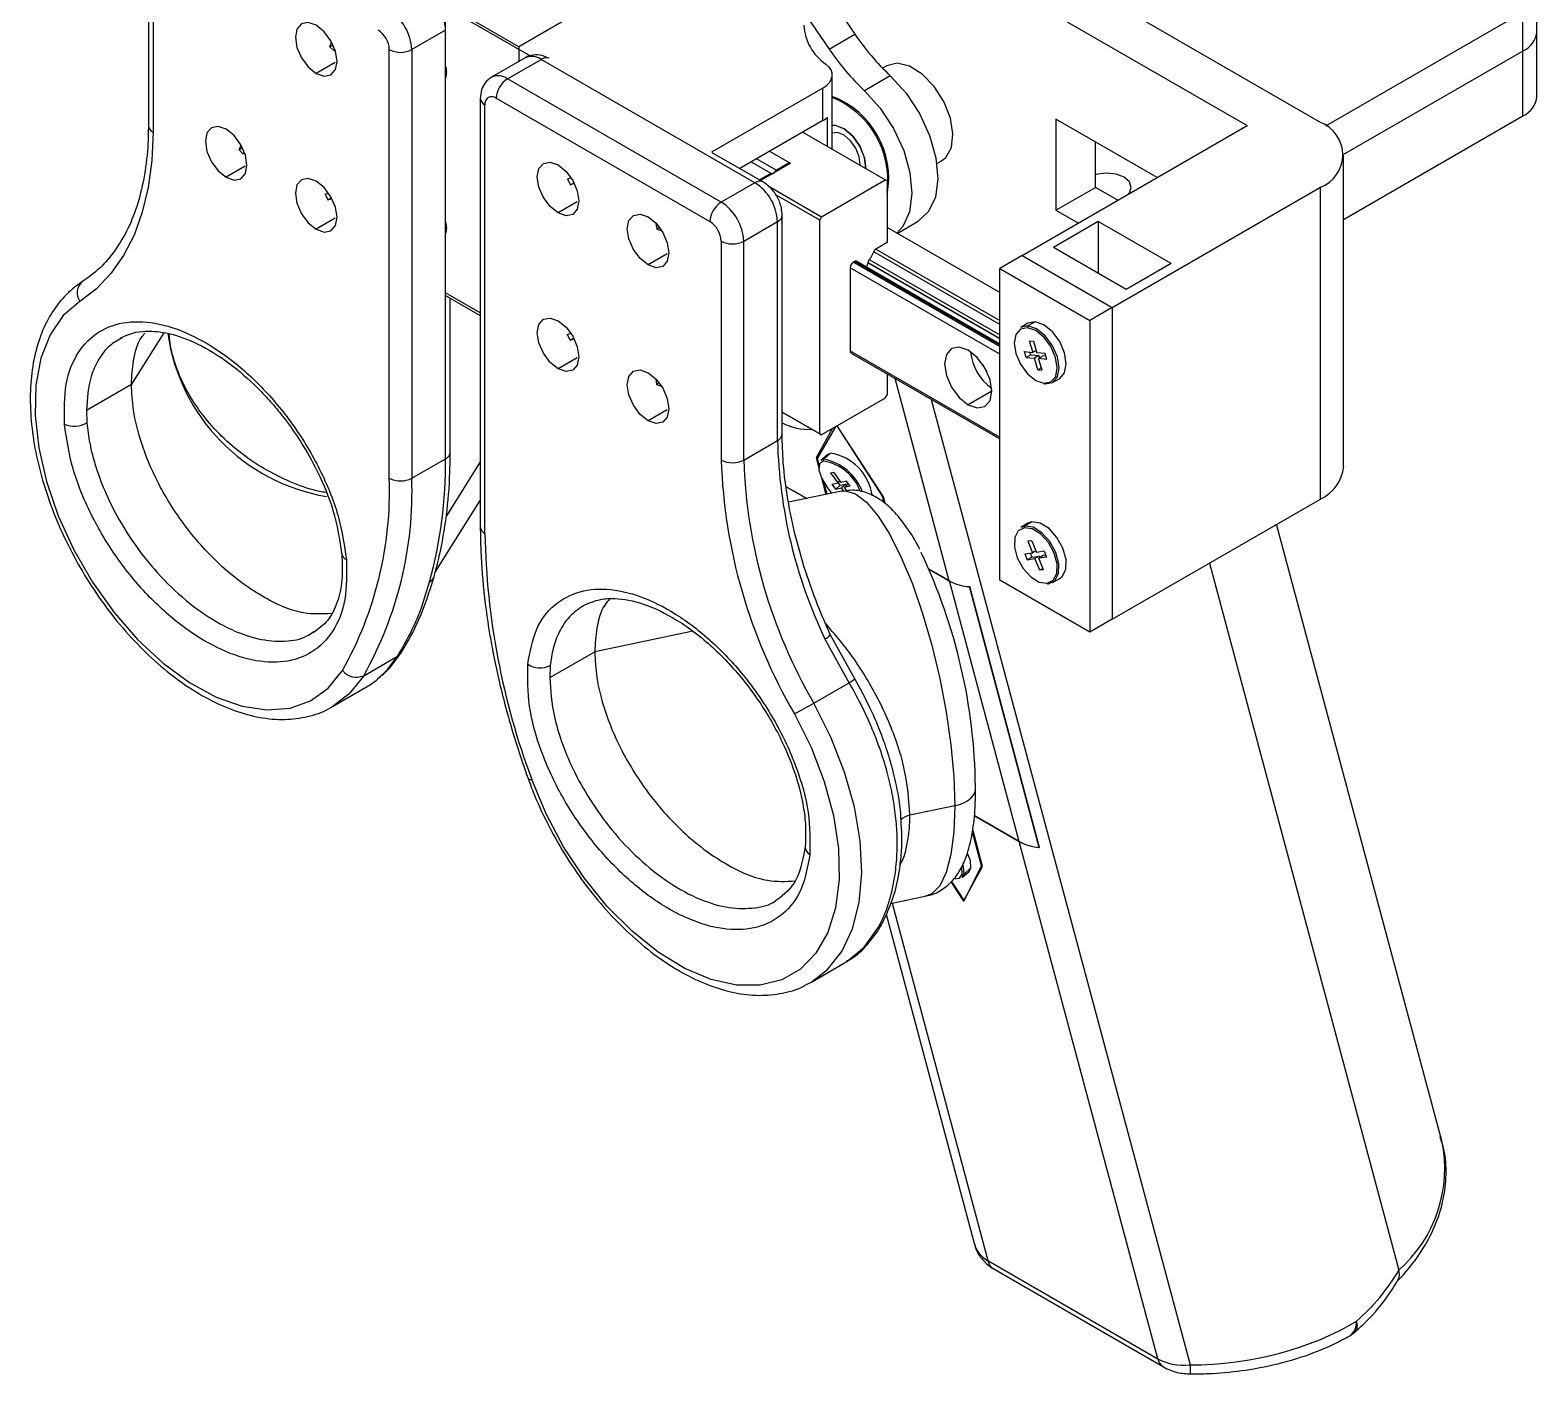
# Model space of a CAD drawing. Header units: millimetres. Extents: x 1167 to 2427, y 18 to 909.
# Drawn here: x 1948.9 to 2043.6, y 597.3 to 681.7 of the extents above; entities that cross this region are included whole.
import ezdxf

# ---------------------------------------------------------------- set-up
doc = ezdxf.new("R2010")
doc.units = ezdxf.units.MM

msp = doc.modelspace()

# ---------------------------------------------------------------- linework, layer by layer
at = {"color": 7, "linetype": 'Continuous', "lineweight": 25}
for p, q in [((1990.15, 696.972), (2000.72, 681.474)), ((1988.524, 696.033), (1999.094, 680.535)), ((1956.313, 689.488), (1956.313, 675.724)), ((1956.605, 689.08), (1956.605, 675.315)), ((1990.9, 687.219), (1979.586, 680.687)), ((2029.968, 675.932), (2012.644, 685.933)), ((1979.586, 680.687), (1973.82, 684.016)), ((2010.169, 684.504), (2025.372, 675.728)), ((2043.574, 681.644), (2043.574, 684.093)), ((1974.99, 683.177), (1980.342, 680.088)), ((1974.99, 665.05), (1974.99, 683.177)), ((2030.306, 675.716), (2042.696, 682.869)), ((2042.696, 680.419), (2042.696, 682.869)), ((1967.719, 680.681), (1967.818, 680.997)), ((1974.99, 681.732), (1972.869, 680.508)), ((1974.99, 654.786), (1974.99, 681.732)), ((1999.094, 680.535), (2000.72, 681.474)), ((2043.574, 677.561), (2043.574, 681.644)), ((1967.919, 680.796), (1967.719, 680.681)), ((1967.719, 680.681), (1967.99, 680.43)), ((1967.99, 680.43), (1968.023, 680.538)), ((1971.455, 653.562), (1971.455, 680.508)), ((1972.869, 680.508), (1972.869, 653.562)), ((1980.001, 679.994), (1977.879, 678.77)), ((1979.586, 680.687), (1979.586, 679.755)), ((2042.696, 680.419), (2031.432, 673.917)), ((2042.696, 676.336), (2042.696, 680.419)), ((1978.879, 678.671), (1981.001, 679.895)), ((1994.436, 672.14), (1981.001, 679.895)), ((2002.716, 679.49), (2002.456, 679.339)), ((1992.314, 670.915), (1978.879, 678.671)), ((1998.708, 678.092), (1991.705, 674.049)), ((1998.708, 676.051), (1998.708, 678.092)), ((1999.294, 674.233), (1999.294, 678.909)), ((2002.94, 678.864), (2001.313, 677.925)), ((1977.172, 677.446), (1977.172, 650.5)), ((1978.172, 677.446), (1991.607, 669.69)), ((1977.465, 650.092), (1977.465, 677.038)), ((1998.994, 674.406), (1998.994, 676.259)), ((2019.714, 672.462), (2013.351, 676.135)), ((2013.351, 676.135), (2013.351, 670.419)), ((2031.432, 669.834), (2042.696, 676.336)), ((1998.708, 676.051), (1993.477, 673.031)), ((2002.624, 672.311), (1997.427, 675.311)), ((2011.229, 667.564), (2025.372, 675.728)), ((1962.011, 674.213), (1962.137, 674.506)), ((1962.227, 674.337), (1962.011, 674.213)), ((2015.826, 671.848), (2015.826, 674.706)), ((1962.011, 674.213), (1962.274, 673.94)), ((1962.274, 673.94), (1962.337, 674.086)), ((1994.936, 672.189), (1991.754, 674.026)), ((1994.192, 673.443), (1995.429, 672.729)), ((1995.776, 672.929), (1994.538, 673.643)), ((1995.355, 674.115), (1996.592, 673.401)), ((1996.663, 673.36), (1995.602, 672.747)), ((1995.776, 672.929), (1996.592, 673.401)), ((1996.592, 673.401), (1996.663, 673.36)), ((2005.863, 673.339), (2006.166, 673.514)), ((2031.432, 654.294), (2031.432, 673.891)), ((1982.652, 672.352), (1982.872, 672.465)), ((1982.652, 672.352), (1982.846, 672.003)), ((1994.715, 672.317), (1995.429, 672.729)), ((1995.602, 672.747), (1994.785, 672.276)), ((1967.418, 671.412), (1967.64, 671.486)), ((1967.418, 671.412), (1967.594, 671.054)), ((1983.068, 672.131), (1982.846, 672.003)), ((1982.846, 672.003), (1983.074, 672.119)), ((1994.436, 672.14), (1992.314, 670.915)), ((1995.261, 671.94), (1998.622, 670)), ((1998.502, 669.792), (1995.71, 671.403)), ((1998.622, 670), (2002.624, 672.311)), ((2002.744, 672.241), (2002.624, 672.311)), ((2002.744, 672.241), (2002.744, 668.379)), ((2013.351, 670.419), (2015.826, 671.848)), ((2017.238, 671.032), (2015.826, 671.848)), ((2016.886, 664.298), (2029.968, 671.85)), ((2029.968, 652.253), (2029.968, 671.85)), ((1967.824, 671.187), (1967.594, 671.054)), ((1967.594, 671.054), (1967.849, 671.14)), ((2017.218, 671.044), (2017.306, 671.072)), ((1988.199, 669.569), (1988.251, 669.553)), ((1988.199, 669.569), (1988.262, 669.215)), ((1993.729, 668.465), (1995.85, 669.69)), ((1995.85, 655.926), (1995.85, 669.69)), ((1996.143, 656.334), (1996.143, 670.098)), ((1998.622, 670), (1998.502, 669.792)), ((1998.502, 656.352), (1998.502, 669.792)), ((2003.371, 668.956), (2004.683, 669.714)), ((2016.014, 669.7), (2013.186, 668.067)), ((2013.351, 670.419), (2014.763, 669.604)), ((2020.587, 667.06), (2016.014, 669.7)), ((2016.014, 669.7), (2016.014, 666.434)), ((1988.444, 669.319), (1988.262, 669.215)), ((1988.262, 669.215), (1988.584, 669.113)), ((2009.815, 665.236), (2002.744, 669.318)), ((1992.314, 668.465), (1992.314, 654.701)), ((1993.729, 654.701), (1993.729, 668.465)), ((2002.744, 668.379), (2002.03, 667.967)), ((2017.758, 665.428), (2013.186, 668.067)), ((2000.411, 666.787), (2000.411, 661.561)), ((2000.692, 667.194), (2000.623, 667.154)), ((2009.815, 661.995), (2000.792, 667.204)), ((2001.137, 667.005), (2001.143, 667.002)), ((2009.815, 661.995), (2001.143, 667.002)), ((2001.538, 667.114), (2001.538, 667.111)), ((2011.229, 667.564), (2009.815, 666.747)), ((2009.815, 647.15), (2009.815, 666.747)), ((2009.815, 666.747), (2015.472, 663.482)), ((2011.229, 667.564), (2016.886, 664.298)), ((2020.587, 667.06), (2017.758, 665.428)), ((1977.172, 663.954), (1974.99, 665.214)), ((1974.99, 665.05), (1977.172, 663.791)), ((1975.283, 655.194), (1975.283, 664.881)), ((2016.886, 664.298), (2015.472, 663.482)), ((2016.886, 664.298), (2016.886, 644.701)), ((2011.587, 663.303), (2011.135, 663.042)), ((2011.592, 663.131), (2011.135, 663.042)), ((2012.044, 663.392), (2011.587, 663.303)), ((2012.044, 663.392), (2011.592, 663.131)), ((2015.472, 663.482), (2015.472, 643.885)), ((1954.668, 662.393), (1954.563, 662.325)), ((1982.636, 662.593), (1982.858, 662.687)), ((1982.636, 662.593), (1982.821, 662.24)), ((1983.048, 662.371), (1982.821, 662.24)), ((1982.821, 662.24), (1983.063, 662.342)), ((2011.676, 662.2), (2011.937, 662.175)), ((2011.676, 662.2), (2011.893, 661.472)), ((2011.937, 662.175), (2012.154, 661.446)), ((2000.473, 661.424), (2009.815, 656.031)), ((2011.371, 661.523), (2011.893, 661.472)), ((2011.479, 661.158), (2011.371, 661.523)), ((2011.762, 661.322), (2011.479, 661.158)), ((2011.479, 661.158), (2012.002, 661.107)), ((2011.762, 661.322), (2011.712, 661.489)), ((2011.762, 661.322), (2012.284, 661.271)), ((2012.11, 661.597), (2011.893, 661.472)), ((2012.284, 661.271), (2012.002, 661.107)), ((2012.219, 660.379), (2012.002, 661.107)), ((2012.677, 661.395), (2012.154, 661.446)), ((2012.546, 661.245), (2012.263, 661.082)), ((2012.48, 660.353), (2012.263, 661.082)), ((2012.785, 661.031), (2012.263, 661.082)), ((2012.329, 661.12), (2012.284, 661.271)), ((2012.727, 661.228), (2012.546, 661.245)), ((2012.785, 661.031), (2012.677, 661.395)), ((2002.744, 660.113), (2002.744, 658.801)), ((2012.435, 660.504), (2012.219, 660.379)), ((2012.219, 660.379), (2012.48, 660.353)), ((1952.414, 657.833), (1955.243, 659.466)), ((1988.199, 659.808), (1988.202, 659.807)), ((1988.199, 659.808), (1988.25, 659.457)), ((1988.418, 659.555), (1988.25, 659.457)), ((1988.25, 659.457), (1988.568, 659.34)), ((2013.134, 659.577), (2013.587, 659.839)), ((1988.907, 658.552), (1988.889, 658.682)), ((1988.927, 658.563), (1988.907, 658.552)), ((1988.933, 658.542), (1988.907, 658.552)), ((2002.624, 658.593), (1998.622, 656.282)), ((2002.624, 658.593), (2002.744, 658.801)), ((1952.414, 657.833), (1952.448, 657.039)), ((1996.143, 657.713), (1998.502, 656.352)), ((1998.622, 656.282), (1996.143, 657.713)), ((1999.281, 656.663), (1998.274, 654.833)), ((1999.495, 656.786), (1998.344, 654.792)), ((1998.502, 656.352), (1998.622, 656.282)), ((2002.516, 652.384), (1999.597, 656.845)), ((2002.446, 652.425), (1999.609, 656.852)), ((1993.729, 654.701), (1995.85, 655.926)), ((1972.869, 653.562), (1974.99, 654.786)), ((1998.467, 655.005), (1998.274, 654.833)), ((1998.274, 654.833), (1998.446, 654.188)), ((1998.344, 654.792), (1998.449, 654.403)), ((1999.013, 655.057), (1998.576, 654.669)), ((1998.753, 654.754), (1998.576, 654.669)), ((1999.19, 655.141), (1998.753, 654.754)), ((1999.19, 655.141), (1999.013, 655.057)), ((1998.608, 653.586), (1998.888, 652.54)), ((1999.183, 653.896), (1999.364, 653.933)), ((1999.183, 653.896), (1999.643, 653.264)), ((1999.364, 653.933), (1999.824, 653.3)), ((1997.684, 652.287), (1996.403, 653.026)), ((1996.403, 653.026), (1997.684, 652.287)), ((1999.867, 652.745), (1996.541, 652.047)), ((1998.735, 653.336), (1998.945, 652.552)), ((1999.283, 653.191), (1999.643, 653.264)), ((1999.513, 652.875), (1999.283, 653.191)), ((1999.786, 653.117), (1999.513, 652.875)), ((1999.513, 652.875), (1999.873, 652.948)), ((1999.769, 653.375), (1999.643, 653.264)), ((1999.786, 653.117), (1999.665, 653.284)), ((1999.786, 653.117), (2000.147, 653.19)), ((2000.184, 653.373), (1999.824, 653.3)), ((2000.147, 653.19), (1999.873, 652.948)), ((2000.025, 652.74), (1999.873, 652.948)), ((2000.305, 653.207), (2000.054, 652.984)), ((2000.414, 653.057), (2000.054, 652.984)), ((2000.215, 652.762), (2000.054, 652.984)), ((2000.201, 653.115), (2000.147, 653.19)), ((2000.414, 653.057), (2000.184, 653.373)), ((2002.473, 652.45), (2002.446, 652.425)), ((1974.336, 647.652), (1977.172, 652.15)), ((2002.563, 651.987), (2002.446, 652.425)), ((2002.64, 651.923), (2002.516, 652.384)), ((2016.886, 644.701), (2029.968, 652.253)), ((2011.587, 650.728), (2011.135, 650.467)), ((2011.393, 650.553), (2011.135, 650.467)), ((2011.845, 650.815), (2011.393, 650.553)), ((2011.845, 650.815), (2011.587, 650.728)), ((2037.604, 611.911), (2027.221, 650.667)), ((2011.827, 649.628), (2011.587, 649.595)), ((2011.827, 649.628), (2012.124, 648.9)), ((2011.402, 648.803), (2011.883, 648.868)), ((2011.402, 648.803), (2011.55, 648.439)), ((2011.587, 649.595), (2011.883, 648.868)), ((2011.733, 648.848), (2011.833, 648.603)), ((2011.833, 648.603), (2012.315, 648.667)), ((2012.089, 648.986), (2011.883, 648.868)), ((2012.315, 648.667), (2012.032, 648.504)), ((2012.606, 648.965), (2012.124, 648.9)), ((2012.555, 648.7), (2012.273, 648.536)), ((2012.35, 648.581), (2012.315, 648.667)), ((2012.706, 648.72), (2012.555, 648.7)), ((2012.606, 648.965), (2012.754, 648.601)), ((2006.657, 647.106), (2005.387, 647.84)), ((2005.387, 647.84), (2006.648, 647.112)), ((2011.833, 648.603), (2011.55, 648.439)), ((2011.55, 648.439), (2012.032, 648.504)), ((2012.329, 647.777), (2012.032, 648.504)), ((2012.754, 648.601), (2012.273, 648.536)), ((2012.569, 647.809), (2012.273, 648.536)), ((2012.534, 647.895), (2012.329, 647.777)), ((2012.569, 647.809), (2012.329, 647.777)), ((2022.991, 648.225), (2034.901, 603.772)), ((2011.049, 630.713), (2006.657, 647.106)), ((2015.472, 643.885), (2009.815, 647.15)), ((2013.134, 647.003), (2013.587, 647.264)), ((2007.914, 646.747), (2007.909, 646.743)), ((2012.302, 630.35), (2007.909, 646.743)), ((2012.321, 630.352), (2007.929, 646.746)), ((1966.65, 643.883), (1966.756, 643.952)), ((2016.886, 644.701), (2015.472, 643.885)), ((2000.358, 640.707), (1998.835, 643.456)), ((2000.712, 640.94), (1999.169, 643.728)), ((1969.844, 641.147), (1971.975, 642.377)), ((1971.365, 641.555), (1971.975, 642.377)), ((1971.552, 641.716), (1972.19, 642.577)), ((1981.535, 641.022), (1984.364, 642.655)), ((1971.531, 641.691), (1971.552, 641.717)), ((1981.57, 641.786), (1981.535, 641.022)), ((1967.89, 639.211), (1970.012, 640.435)), ((1998.135, 639.423), (2000.358, 640.707)), ((2006.986, 632.971), (2004.174, 632.38)), ((2008.213, 632.351), (2011.049, 630.713)), ((2011.041, 630.718), (2008.213, 632.351)), ((2008.668, 629.201), (2008.102, 631.314)), ((2008.739, 629.16), (2008.119, 631.474)), ((2019.752, 598.205), (2011.041, 630.718)), ((2012.302, 630.35), (2012.318, 630.364)), ((2007.452, 628.452), (2007.89, 628.84)), ((2007.532, 626.969), (2008.739, 629.16)), ((2008.01, 629.061), (2007.572, 628.673)), ((2007.585, 626.997), (2008.668, 629.201)), ((2007.89, 628.84), (2008.01, 629.061)), ((2008.716, 629.244), (2008.668, 629.201)), ((2006.739, 628.181), (2007.532, 626.969)), ((2006.779, 628.217), (2007.585, 626.997)), ((2007.452, 628.452), (2007.572, 628.673)), ((2002.946, 626.825), (2005.213, 627.301)), ((2002.67, 626.148), (2008.235, 605.375)), ((1997.942, 621.862), (2000.064, 623.087)), ((2009.075, 604.369), (2019.752, 598.205)), ((2009.441, 603.848), (2020.118, 597.684))]:
    msp.add_line(p, q, dxfattribs=at)
at = {"color": 8, "linetype": 'Continuous', "lineweight": 25}
for p, q in [((1968.061, 679.707), (1966.858, 679.013)), ((1962.404, 673.174), (1961.202, 672.48)), ((1983.263, 670.93), (1982.061, 670.236)), ((1968.061, 669.908), (1966.858, 669.214)), ((1988.92, 667.665), (1987.718, 666.971)), ((2009.815, 663.232), (2001.903, 667.8)), ((2002.03, 667.967), (2009.815, 663.473)), ((2009.815, 661.358), (2000.411, 666.787)), ((2000.623, 667.154), (2009.815, 661.848)), ((2009.815, 661.927), (2000.692, 667.194)), ((2009.815, 662.336), (2001.538, 667.114)), ((2009.815, 662.333), (2001.538, 667.111)), ((2001.619, 667.308), (2009.815, 662.576)), ((1957.287, 662.709), (1955.243, 659.466)), ((1983.263, 661.132), (1982.061, 660.438)), ((2000.411, 661.561), (2009.815, 656.132)), ((2006.648, 647.112), (2003.242, 659.825)), ((2005.516, 658.512), (2021.78, 597.81)), ((2009.32, 659.03), (2007.835, 658.173)), ((1988.92, 657.866), (1987.718, 657.172)), ((1977.172, 654.583), (1975.039, 651.199)), ((1990.453, 643.934), (1984.364, 642.655)), ((1970.654, 640.873), (1971.365, 641.555)), ((2003.052, 626.847), (2009.075, 604.369))]:
    msp.add_line(p, q, dxfattribs=at)
at = {"color": 7, "linetype": 'Continuous', "lineweight": 25, "flags": 128}
for points in [[(1966.858, 682.034), (1966.358, 682.208), (1965.933, 682.126), (1965.65, 681.799), (1965.55, 681.279), (1965.65, 680.643), (1965.933, 679.989), (1966.358, 679.417), (1966.858, 679.013)], [(1966.858, 679.013), (1967.359, 678.839), (1967.783, 678.921), (1968.067, 679.248), (1968.167, 679.768), (1968.067, 680.404), (1967.783, 681.058), (1967.359, 681.63), (1966.858, 682.034)], [(1998.708, 678.092), (1998.937, 678.25), (1999.113, 678.429), (1999.232, 678.623), (1999.289, 678.826), (1999.283, 679.031), (1999.214, 679.233), (1999.083, 679.424), (1998.897, 679.599)], [(2006.166, 673.514), (2006.423, 673.715), (2006.778, 674.343), (2006.879, 675.204), (2006.716, 676.206), (2006.307, 677.24), (2005.695, 678.194), (2004.948, 678.965), (2004.145, 679.469), (2003.375, 679.651), (2002.72, 679.492), (2002.716, 679.49)], [(2002.94, 678.864), (2003.928, 677.772), (2004.769, 676.492), (2005.407, 675.108), (2005.802, 673.711), (2005.926, 672.392), (2005.772, 671.239), (2005.349, 670.327), (2004.686, 669.715), (2004.683, 669.714)], [(2001.313, 677.925), (2002.302, 676.833), (2003.143, 675.553), (2003.781, 674.169), (2004.175, 672.772), (2004.299, 671.454), (2004.145, 670.3), (2003.723, 669.388), (2003.341, 668.973)], [(1956.605, 675.315), (1956.53, 673.528), (1956.305, 671.844), (1955.931, 670.278), (1955.413, 668.845), (1954.754, 667.557), (1953.962, 666.426), (1953.042, 665.462), (1952.004, 664.675)], [(1961.202, 675.501), (1960.701, 675.675), (1960.277, 675.593), (1959.993, 675.266), (1959.893, 674.746), (1959.993, 674.11), (1960.277, 673.456), (1960.701, 672.884), (1961.202, 672.48)], [(1961.202, 672.48), (1961.702, 672.306), (1962.127, 672.388), (1962.41, 672.715), (1962.51, 673.235), (1962.41, 673.871), (1962.127, 674.525), (1961.702, 675.097), (1961.202, 675.501)], [(2001.398, 673.018), (2001.399, 673.043), (2001.315, 673.721), (2001.029, 674.431), (2000.584, 675.065), (2000.048, 675.526), (1999.503, 675.744), (1999.294, 675.754)], [(1999.294, 675.754), (1999.528, 675.74), (2000.075, 675.509), (2000.608, 675.038), (2001.047, 674.398), (2001.324, 673.687), (2001.398, 673.018)], [(2001.044, 673.223), (2001.046, 673.265), (2000.983, 673.773), (2000.769, 674.306), (2000.435, 674.781), (2000.033, 675.127), (1999.624, 675.29), (1999.294, 675.258)], [(1982.061, 670.236), (1981.561, 670.64), (1981.136, 671.213), (1980.853, 671.867), (1980.753, 672.502), (1980.853, 673.023), (1981.136, 673.349), (1981.561, 673.432), (1982.061, 673.258)], [(1966.858, 672.236), (1966.358, 672.41), (1965.933, 672.327), (1965.65, 672.001), (1965.55, 671.48), (1965.65, 670.845), (1965.933, 670.191), (1966.358, 669.618), (1966.858, 669.214)], [(1982.061, 673.258), (1982.562, 672.854), (1982.986, 672.281), (1983.27, 671.627), (1983.369, 670.992), (1983.27, 670.471), (1982.986, 670.145), (1982.562, 670.062), (1982.061, 670.236)], [(2017.876, 671.401), (2017.965, 671.505), (2018.083, 671.847), (2017.965, 672.19), (2017.629, 672.48), (2017.126, 672.674), (2016.533, 672.742), (2015.94, 672.674), (2015.826, 672.643)], [(1966.858, 669.214), (1967.359, 669.04), (1967.783, 669.123), (1968.067, 669.449), (1968.167, 669.97), (1968.067, 670.605), (1967.783, 671.259), (1967.359, 671.832), (1966.858, 672.236)], [(1987.718, 666.971), (1987.218, 667.375), (1986.793, 667.947), (1986.51, 668.601), (1986.41, 669.237), (1986.51, 669.757), (1986.793, 670.084), (1987.218, 670.166), (1987.718, 669.992)], [(1987.718, 669.992), (1988.219, 669.588), (1988.643, 669.016), (1988.927, 668.362), (1989.026, 667.726), (1988.927, 667.206), (1988.643, 666.879), (1988.219, 666.797), (1987.718, 666.971)], [(1952.004, 664.675), (1950.957, 663.781), (1950.135, 662.582), (1949.558, 661.109), (1949.242, 659.401), (1949.196, 657.503), (1949.42, 655.466), (1949.909, 653.344), (1950.65, 651.191), (1951.623, 649.067), (1952.802, 647.025), (1954.157, 645.122), (1955.651, 643.406), (1957.245, 641.923), (1958.898, 640.712), (1960.564, 639.806), (1962.2, 639.229), (1963.764, 638.995), (1965.213, 639.11), (1966.509, 639.573), (1967.618, 640.37), (1968.511, 641.48)], [(1982.061, 660.438), (1981.561, 660.842), (1981.136, 661.414), (1980.853, 662.068), (1980.753, 662.704), (1980.853, 663.224), (1981.136, 663.551), (1981.561, 663.633), (1982.061, 663.459)], [(1982.061, 663.459), (1982.562, 663.055), (1982.986, 662.483), (1983.27, 661.829), (1983.369, 661.193), (1983.27, 660.673), (1982.986, 660.346), (1982.562, 660.264), (1982.061, 660.438)], [(2011.557, 663.025), (2011.117, 662.939), (2010.823, 662.6), (2010.72, 662.059), (2010.824, 661.399), (2011.119, 660.721), (2011.56, 660.127), (2012.079, 659.708), (2012.599, 659.528)], [(2012.599, 659.528), (2013.039, 659.615), (2013.333, 659.954), (2013.436, 660.495), (2013.332, 661.155), (2013.037, 661.833), (2012.596, 662.427), (2012.077, 662.845), (2011.557, 663.025)], [(2012.677, 659.488), (2013.136, 659.578), (2013.442, 659.932), (2013.549, 660.495), (2013.441, 661.182), (2013.133, 661.889), (2012.674, 662.507), (2012.133, 662.943), (2011.592, 663.131)], [(2013.587, 659.839), (2013.588, 659.839), (2013.894, 660.193), (2014.001, 660.756), (2013.893, 661.443), (2013.586, 662.15), (2013.127, 662.769), (2012.586, 663.205), (2012.044, 663.392)], [(2007.835, 661.603), (2007.267, 661.8), (2006.785, 661.707), (2006.463, 661.336), (2006.35, 660.745), (2006.463, 660.024), (2006.785, 659.282), (2007.267, 658.632), (2007.835, 658.173)], [(2007.835, 658.173), (2008.404, 657.976), (2008.885, 658.069), (2009.207, 658.44), (2009.32, 659.031), (2009.207, 659.752), (2008.885, 660.494), (2008.404, 661.144), (2007.835, 661.603)], [(1987.718, 657.172), (1987.218, 657.576), (1986.793, 658.149), (1986.51, 658.803), (1986.41, 659.438), (1986.51, 659.959), (1986.793, 660.285), (1987.218, 660.368), (1987.718, 660.194)], [(1987.718, 660.194), (1988.219, 659.79), (1988.643, 659.217), (1988.927, 658.563), (1989.026, 657.928), (1988.927, 657.407), (1988.643, 657.081), (1988.219, 656.998), (1987.718, 657.172)], [(2008.743, 660.721), (2008.862, 660.48), (2009.011, 660.257)], [(1998.744, 654.642), (1998.498, 654.46), (1998.456, 654.074), (1998.627, 653.544), (1998.984, 652.95), (1999.251, 652.616)], [(2012.876, 646.916), (2013.281, 647.116), (2013.511, 647.563), (2013.531, 648.188), (2013.339, 648.896), (2012.963, 649.58), (2012.461, 650.135), (2011.91, 650.477), (2011.393, 650.553)], [(2013.587, 647.264), (2013.733, 647.378), (2013.963, 647.824), (2013.983, 648.449), (2013.791, 649.158), (2013.415, 649.841), (2012.914, 650.396), (2012.362, 650.738), (2011.845, 650.815)], [(2011.366, 650.448), (2010.978, 650.256), (2010.757, 649.827), (2010.738, 649.227), (2010.922, 648.547), (2011.283, 647.891), (2011.764, 647.358), (2012.294, 647.03), (2012.79, 646.956)], [(2012.79, 646.956), (2013.178, 647.149), (2013.399, 647.577), (2013.418, 648.177), (2013.234, 648.857), (2012.873, 649.514), (2012.392, 650.046), (2011.862, 650.374), (2011.366, 650.448)], [(1970.012, 640.435), (1970.262, 640.59), (1970.654, 640.873)], [(1996.916, 638.748), (1997.962, 636.646), (1998.785, 634.496), (1999.362, 632.357), (1999.678, 630.285), (1999.724, 628.334), (1999.5, 626.556), (1999.011, 624.997), (1998.27, 623.701), (1997.297, 622.699), (1996.118, 622.02), (1994.763, 621.68), (1993.269, 621.689), (1991.674, 622.047), (1990.022, 622.745), (1988.356, 623.762), (1986.719, 625.074), (1985.156, 626.645), (1983.707, 628.434), (1982.411, 630.392), (1981.302, 632.47), (1980.409, 634.611)], [(2006.986, 632.971), (2007.285, 633.051), (2007.557, 633.157), (2007.796, 633.288), (2007.994, 633.44), (2008.146, 633.609), (2008.248, 633.789), (2008.297, 633.977), (2008.293, 634.167)], [(2008.01, 629.061), (2007.976, 629.522), (2007.801, 629.969)], [(2007.46, 628.676), (2007.428, 629.118), (2007.424, 629.131)], [(2007.572, 628.673), (2007.539, 629.134), (2007.5, 629.262)], [(2006.943, 628.383), (2007.28, 628.419), (2007.46, 628.676)], [(2000.064, 623.087), (2000.18, 623.156), (2000.18, 623.156)], [(1997.721, 621.742), (1997.881, 621.827), (1997.942, 621.862)]]:
    msp.add_lwpolyline(points, dxfattribs=at)
at = {"color": 8, "linetype": 'Continuous', "lineweight": 25, "flags": 128}
for points in [[(1999.867, 652.745), (2000.108, 652.767), (2000.754, 652.577), (2001.448, 652.045), (2002.173, 651.184), (2002.907, 650.02), (2003.631, 648.582), (2004.326, 646.911), (2004.972, 645.053), (2005.551, 643.057), (2006.048, 640.978), (2006.45, 638.873), (2006.745, 636.8), (2006.925, 634.814), (2006.986, 632.971)], [(1969.844, 641.147), (1968.938, 640.007), (1967.934, 639.236)], [(1971.365, 641.555), (1971.491, 641.65), (1971.531, 641.691)], [(1997.942, 621.862), (1998.997, 622.665), (1999.901, 623.807), (2000.571, 625.226), (2000.992, 626.887), (2001.152, 628.75), (2001.048, 630.771), (2000.682, 632.901), (2000.064, 635.088), (1999.208, 637.279), (1998.135, 639.423)], [(1980.176, 634.68), (1980.181, 634.67), (1980.224, 634.635), (1980.301, 634.615), (1980.409, 634.611)], [(2006.986, 632.971), (2006.925, 631.32), (2006.745, 629.906), (2006.45, 628.769), (2006.048, 627.938), (2005.551, 627.437), (2005.213, 627.301)], [(2000.18, 623.156), (2001.307, 624.084), (2002.199, 625.337)]]:
    msp.add_lwpolyline(points, dxfattribs=at)
at = {"color": 7, "linetype": 'Continuous', "lineweight": 25}
for centre, radius, start, end in [((1971.92, 681.592), 3.074, 2.60548, 57.39452), ((1969.798, 680.368), 3.074, 2.60548, 57.39452), ((2000.638, 682.209), 3.137, 183.19329, 236.28802), ((1969.919, 680.438), 1.537, 2.60548, 57.39452), ((2013.693, 690.257), 15.666, 214.09792, 226.65309), ((2042.073, 681.793), 1.509, 294.37466, 354.3052), ((1972.162, 681.872), 1.537, 242.60967, 297.39033), ((2012.067, 689.318), 15.666, 214.09792, 226.65309), ((1974.047, 679.095), 1.014, 338.35485, 21.64515), ((1979.707, 677.376), 1.537, 122.60548, 177.39452), ((1977.896, 677.108), 0.437, 50.79671, 189.21404), ((1997.344, 672.419), 5.496, 349.31671, 69.21459), ((1997.181, 672.304), 5.606, 352.9141, 67.85414), ((2042.073, 677.711), 1.509, 294.37466, 354.3052), ((1997.933, 677.416), 1.57, 299.60822, 312.55247), ((2029.193, 673.891), 2.183, 290.78342, 69.21658), ((1995.5, 672.892), 0.177, 246.61329, 305.47209), ((1995.336, 673.175), 0.503, 301.92321, 330.80122), ((1992.779, 669.55), 3.074, 2.60548, 57.39452), ((1993.142, 669.62), 1.537, 122.60548, 177.39452), ((1990.658, 668.326), 3.074, 2.60548, 57.39452), ((1974.047, 669.296), 1.014, 338.35485, 21.64515), ((1990.779, 668.396), 1.537, 2.60548, 57.39452), ((1993.021, 669.83), 1.537, 242.60967, 297.39033), ((2000.541, 668.259), 1.437, 318.57976, 341.38652), ((2002.198, 667.706), 0.31, 122.77831, 162.35198), ((2000.871, 666.766), 0.461, 122.60548, 177.39452), ((2000.75, 667.113), 0.0999, 65.46282, 125.84763), ((2001.145, 667.132), 0.394, 313.19942, 356.95318), ((2001.848, 667.099), 0.31, 137.61551, 177.21899), ((1952.736, 665.211), 0.907, 126.29452, 216.22729), ((2011.646, 663.054), 0.0938, 125.38516, 198.04352), ((2000.558, 661.545), 0.148, 173.70115, 234.98667), ((2011.271, 661.871), 3.307, 186.31001, 233.68461), ((2012.652, 659.536), 0.0542, 188.56566, 297.06852), ((1951.652, 658.53), 1.691, 248.67641, 298.08907), ((1997.765, 659.93), 3.303, 240.58638, 274.23544), ((2026.592, 656.692), 30.752, 181.42732, 205.49377), ((1946.813, 654.504), 28.179, 344.66453, 0.57497), ((2026.115, 655.81), 33.819, 181.87875, 210.29853), ((1993.021, 656.066), 1.537, 242.60967, 297.39033), ((2026.099, 655.763), 32.388, 181.87875, 210.29853), ((1998.812, 654.693), 0.0848, 134.24698, 216.90962), ((1998.24, 651.673), 3.011, 20.12726, 80.36022), ((1998.137, 651.545), 3.268, 20.36577, 79.12476), ((1998.678, 652.031), 3.152, 7.75889, 80.64234), ((1948.445, 652.769), 23.023, 330.63695, 1.97225), ((1949.225, 652.747), 23.658, 330.63695, 1.97225), ((1972.162, 654.926), 1.537, 242.60967, 297.39033), ((2028.93, 654.543), 2.515, 294.37466, 354.3052), ((2011.443, 650.484), 0.0854, 126.12885, 205.24633), ((2023.804, 650.884), 46.345, 180.9795, 200.55636), ((1972.99, 633.739), 35.305, 0.69522, 25.4081), ((2008.083, 649.712), 2.97, 241.11106, 267.02551), ((2008.087, 649.694), 2.957, 241.07353, 266.55193), ((2012.85, 646.973), 0.0622, 195.18966, 294.9519), ((1969.389, 642.162), 1.112, 217.81337, 294.14179), ((1980.934, 643.053), 1.417, 236.85176, 296.64137), ((1978.798, 672.914), 38.673, 297.93663, 300.00188), ((2012.476, 633.318), 2.97, 241.11106, 267.02551), ((2012.48, 633.301), 2.957, 241.07353, 266.55193), ((2007.518, 628.74), 0.0868, 228.28808, 309.09371), ((2023.826, 610.273), 12.843, 310.90125, 329.58693), ((2030.825, 601.387), 2, 299.84264, 311.40658)]:
    msp.add_arc(centre, radius, start, end, dxfattribs=at)
at = {"color": 8, "linetype": 'Continuous', "lineweight": 25}
for centre, radius, start, end in [((1980.415, 679.078), 1.006, 54.38242, 114.30712), ((1981.301, 679.465), 0.526, 73.37838, 124.9164), ((1978.299, 677.908), 0.958, 52.73624, 116.05981), ((1977.673, 677.496), 0.503, 185.70351, 245.62458), ((1956.813, 675.774), 0.503, 185.6948, 245.62534), ((1994.726, 671.758), 0.479, 64.02706, 127.25505), ((1995.665, 670.132), 0.479, 292.73637, 355.97015), ((1969.517, 664.343), 12.1, 188.005, 260.47564), ((1995.642, 656.384), 0.503, 294.37466, 354.3052), ((1974.783, 655.244), 0.503, 294.37466, 354.3052), ((1977.673, 650.55), 0.503, 185.6948, 245.62534), ((1968.891, 648.852), 0.427, 190.22748, 252.23979), ((1973.72, 647.559), 0.574, 297.82929, 343.05389), ((1998.652, 644.023), 0.596, 287.86482, 330.26954), ((1971.676, 642.914), 0.614, 299.10062, 326.7853), ((1999.489, 642.408), 1.91, 297.07251, 309.79583), ((2004.326, 631.408), 0.984, 98.9166, 136.55488), ((1998.147, 630.398), 0.553, 178.54338, 241.43408), ((2001.894, 625.879), 0.622, 299.31625, 329.9968), ((2029.246, 610.169), 8.538, 311.48048, 11.77337), ((2009.864, 604.534), 0.806, 191.84357, 238.36488), ((2031.257, 600.458), 0.984, 304.94149, 6.30213), ((2031.651, 600.296), 0.643, 320.4745, 24.89403), ((2020.541, 598.37), 0.806, 191.84387, 238.35895), ((2028.585, 597.645), 6.807, 178.61314, 183.3181)]:
    msp.add_arc(centre, radius, start, end, dxfattribs=at)
msp.add_ellipse((2011.173, 606.002), major_axis=(2.965, 0.505), ratio=0.667374, start_param=3.203808, end_param=3.819316, dxfattribs=at)
at = {"color": 7, "linetype": 'Continuous', "lineweight": 25}
for centre, major_axis, ratio, start_param, end_param in [((2022.368, 606.301), (14.171, 0.789), 0.596731, 4.63772, 5.448828), ((2021.85, 599.839), (2.965, 0.505), 0.667374, 3.819316, 4.575772)]:
    msp.add_ellipse(centre, major_axis=major_axis, ratio=ratio, start_param=start_param, end_param=end_param, dxfattribs=at)
for points, knots in [([(1981.501, 679.945), (1981.349, 680.019), (1981.032, 680.172), (1980.513, 680.184), (1980.134, 680.11), (1980.002, 679.994), (1979.999, 679.991)], [0, 0, 0, 0, 0.317745, 0.664451, 0.991908, 1, 1, 1, 1]), ([(1977.878, 678.766), (1977.735, 678.66), (1977.46, 678.455), (1977.217, 677.975), (1977.188, 677.629), (1977.172, 677.446)], [0, 0, 0, 0, 0.336277, 0.649458, 1, 1, 1, 1]), ([(1956.313, 675.724), (1956.307, 675.355), (1956.289, 674.282), (1956.099, 672.619), (1955.677, 670.82), (1955.058, 669.228), (1954.252, 667.863), (1953.299, 666.737), (1952.544, 666.193), (1952.174, 665.926)], [0, 0, 0, 0, 0.080382, 0.233662, 0.386911, 0.540373, 0.694621, 0.850521, 1, 1, 1, 1]), ([(1996.143, 670.098), (1996.132, 670.251), (1996.106, 670.641), (1995.853, 671.269), (1995.436, 671.845), (1995.083, 672.087), (1994.936, 672.189)], [0, 0, 0, 0, 0.1878, 0.477862, 0.780733, 1, 1, 1, 1]), ([(1952.174, 665.926), (1951.96, 665.777), (1951.373, 665.37), (1950.56, 664.494), (1949.805, 663.26), (1949.264, 661.812), (1948.942, 660.174), (1948.85, 658.375), (1948.992, 656.455), (1949.362, 654.457), (1949.951, 652.424), (1950.744, 650.397), (1951.725, 648.416), (1952.875, 646.519), (1954.169, 644.745), (1955.585, 643.127), (1957.094, 641.7), (1958.671, 640.493), (1960.287, 639.532), (1961.914, 638.841), (1963.517, 638.444), (1965.065, 638.348), (1966.494, 638.592), (1967.459, 638.911), (1967.881, 639.219), (1967.929, 639.254)], [0, 0, 0, 0, 0.0253017, 0.0691727, 0.1133553, 0.1583612, 0.2042196, 0.2506368, 0.2972822, 0.3439195, 0.3904842, 0.436977, 0.4834228, 0.5298551, 0.576308, 0.6228106, 0.6694022, 0.7161189, 0.7629843, 0.8099835, 0.8569631, 0.9035868, 0.949416, 0.9942076, 1, 1, 1, 1]), ([(1951.037, 656.956), (1951.028, 657.828), (1951.01, 659.568), (1951.824, 661.554), (1953.15, 662.882), (1954.916, 663.479), (1956.963, 663.362), (1959.165, 662.576), (1961.404, 661.182), (1963.564, 659.248), (1965.526, 656.86), (1967.144, 654.143), (1968.342, 651.23), (1968.621, 649.374), (1968.761, 648.446)], [0, 0, 0, 0, 0.083806, 0.167121, 0.250522, 0.33397, 0.417407, 0.500615, 0.583832, 0.667215, 0.75031, 0.833305, 0.916601, 1, 1, 1, 1]), ([(1954.537, 662.366), (1954.855, 662.51), (1955.411, 662.762), (1956.272, 662.827), (1957.042, 662.774), (1958.115, 662.56), (1959.651, 661.959), (1961.581, 660.717), (1963.106, 659.35), (1964.196, 658.154), (1965.034, 657.115), (1965.995, 655.734), (1967.055, 653.838), (1968.067, 651.391), (1968.329, 649.691), (1968.471, 648.771)], [0, 0, 0, 0, 0.081546, 0.142238, 0.185509, 0.231039, 0.337073, 0.444562, 0.545256, 0.590605, 0.636614, 0.699956, 0.781323, 0.881646, 1, 1, 1, 1]), ([(1955.243, 659.466), (1955.273, 659.964), (1955.34, 661.053), (1955.646, 662.153), (1956.015, 662.585), (1956.09, 662.673)], [0, 0, 0, 0, 0.401778, 0.878255, 1, 1, 1, 1]), ([(1967.465, 652.656), (1967.206, 652.706), (1966.382, 652.867), (1965.001, 653.404), (1963.388, 654.235), (1961.897, 655.283), (1960.571, 656.499), (1959.453, 657.848), (1958.568, 659.287), (1957.96, 660.768), (1957.668, 661.9), (1957.634, 662.509), (1957.627, 662.642)], [0, 0, 0, 0, 0.052491, 0.167214, 0.281873, 0.39648, 0.511003, 0.625406, 0.739696, 0.853928, 0.968261, 1, 1, 1, 1]), ([(1967.797, 645.053), (1967.24, 645.024), (1965.893, 644.952), (1963.427, 646.03), (1960.8, 647.98), (1958.537, 650.533), (1956.876, 653.214), (1955.853, 655.678), (1955.327, 657.765), (1955.269, 658.932), (1955.243, 659.466)], [0, 0, 0, 0, 0.112467, 0.272288, 0.432109, 0.581095, 0.712613, 0.825055, 0.919967, 1, 1, 1, 1]), ([(1968.761, 648.446), (1968.771, 647.576), (1968.791, 645.836), (1967.981, 643.846), (1966.655, 642.513), (1964.89, 641.914), (1962.843, 642.028), (1960.637, 642.813), (1958.394, 644.209), (1956.233, 646.146), (1954.268, 648.537), (1952.648, 651.26), (1951.453, 654.177), (1951.176, 656.03), (1951.037, 656.956)], [0, 0, 0, 0, 0.083479, 0.166888, 0.250353, 0.333803, 0.417116, 0.500453, 0.583922, 0.667159, 0.750211, 0.833568, 0.916846, 1, 1, 1, 1]), ([(1999.169, 643.728), (1998.982, 644.15), (1998.439, 645.377), (1997.679, 647.431), (1996.967, 649.859), (1996.469, 652.24), (1996.189, 654.414), (1996.157, 655.737), (1996.143, 656.334)], [0, 0, 0, 0, 0.098077, 0.285371, 0.472568, 0.659528, 0.846198, 1, 1, 1, 1]), ([(1974.269, 647.391), (1974.383, 647.815), (1974.71, 649.036), (1975.076, 651.196), (1975.263, 653.404), (1975.278, 654.769), (1975.283, 655.194)], [0, 0, 0, 0, 0.177619, 0.512507, 0.847847, 1, 1, 1, 1]), ([(2004.794, 649.085), (2004.781, 649.113), (2004.529, 649.641), (2003.981, 650.489), (2003.184, 651.512), (2002.35, 652.226), (2001.496, 652.66), (2000.659, 652.857), (2000.13, 652.765), (1999.909, 652.726)], [0, 0, 0, 0, 0.01158, 0.221022, 0.440776, 0.619797, 0.766689, 0.902074, 1, 1, 1, 1]), ([(1977.172, 650.5), (1977.179, 649.998), (1977.197, 648.545), (1977.402, 646.053), (1977.858, 643.015), (1978.54, 639.915), (1979.325, 637.127), (1979.932, 635.38), (1980.176, 634.68)], [0, 0, 0, 0, 0.1015689, 0.2941419, 0.4866634, 0.6790866, 0.8714073, 1, 1, 1, 1]), ([(1968.471, 648.771), (1968.49, 648.224), (1968.53, 647.103), (1968.209, 645.706), (1967.623, 644.541), (1966.998, 644.079), (1966.676, 643.842)], [0, 0, 0, 0, 0.22969, 0.471617, 0.727875, 1, 1, 1, 1]), ([(1971.975, 642.377), (1972.439, 643.187), (1973.269, 644.634), (1973.769, 646.312), (1973.988, 647.051)], [0, 0, 0, 0, 0.559847, 1, 1, 1, 1]), ([(1972.19, 642.577), (1972.59, 643.259), (1973.454, 644.729), (1973.984, 646.461), (1974.269, 647.39)], [0, 0, 0, 0, 0.464018, 1, 1, 1, 1]), ([(1980.159, 641.866), (1980.299, 642.633), (1980.578, 644.166), (1981.776, 645.697), (1983.394, 646.546), (1985.356, 646.668), (1987.516, 646.108), (1989.755, 644.917), (1991.957, 643.16), (1994.004, 640.913), (1995.77, 638.278), (1997.096, 635.419), (1997.91, 632.493), (1997.892, 630.774), (1997.883, 629.912)], [0, 0, 0, 0, 0.083399, 0.166695, 0.249691, 0.332786, 0.416168, 0.499386, 0.582594, 0.66603, 0.749479, 0.83288, 0.916195, 1, 1, 1, 1]), ([(1983.658, 645.555), (1983.997, 645.706), (1984.588, 645.969), (1985.82, 646.036), (1987.448, 645.733), (1989.565, 644.719), (1991.781, 643.031), (1993.827, 640.829), (1995.267, 638.703), (1996.256, 636.803), (1996.992, 635.008), (1997.454, 633.229), (1997.65, 631.629), (1997.613, 630.83), (1997.594, 630.412)], [0, 0, 0, 0, 0.081161, 0.141611, 0.2421, 0.353518, 0.467325, 0.577679, 0.683768, 0.735858, 0.803177, 0.891291, 0.94305, 1, 1, 1, 1]), ([(1985.3, 645.972), (1985.193, 645.85), (1984.79, 645.388), (1984.46, 644.244), (1984.394, 643.154), (1984.364, 642.655)], [0, 0, 0, 0, 0.163058, 0.617121, 1, 1, 1, 1]), ([(1984.364, 642.655), (1984.39, 642.121), (1984.448, 640.953), (1984.975, 638.866), (1985.997, 636.403), (1987.658, 633.722), (1989.921, 631.169), (1992.548, 629.218), (1995.018, 628.14), (1996.369, 628.212), (1996.929, 628.242)], [0, 0, 0, 0, 0.079974, 0.174816, 0.287175, 0.418596, 0.567472, 0.727175, 0.886879, 1, 1, 1, 1]), ([(1970.719, 640.952), (1970.965, 641.147), (1971.251, 641.373), (1971.496, 641.651), (1971.531, 641.691)], [0, 0, 0, 0, 0.859191, 1, 1, 1, 1]), ([(1997.883, 629.912), (1997.744, 629.146), (1997.467, 627.613), (1996.271, 626.076), (1994.65, 625.224), (1992.686, 625.101), (1990.524, 625.661), (1988.281, 626.854), (1986.076, 628.616), (1984.029, 630.866), (1982.264, 633.503), (1980.939, 636.366), (1980.129, 639.291), (1980.149, 641.007), (1980.159, 641.866)], [0, 0, 0, 0, 0.083199, 0.166497, 0.249847, 0.332893, 0.416123, 0.499586, 0.582917, 0.666223, 0.749667, 0.833124, 0.916528, 1, 1, 1, 1]), ([(2002.199, 625.337), (2002.311, 625.556), (2002.54, 626.006), (2002.813, 626.746), (2003.046, 627.562), (2003.243, 628.55), (2003.369, 629.721), (2003.385, 631.023), (2003.291, 632.345), (2003.083, 633.7), (2002.755, 635.107), (2002.412, 636.208), (2002.117, 637.018), (2001.917, 637.531), (2001.689, 638.077), (2001.402, 638.715), (2000.974, 639.603), (2000.595, 640.283), (2000.358, 640.707)], [0, 0, 0, 0, 0.061099, 0.125134, 0.18339, 0.250422, 0.339721, 0.421367, 0.500732, 0.584375, 0.665468, 0.75009, 0.778179, 0.808362, 0.840642, 0.875017, 0.922144, 1, 1, 1, 1]), ([(2003.642, 631.603), (2003.63, 631.891), (2003.591, 632.835), (2003.269, 634.757), (2002.599, 636.996), (2001.686, 639.16), (2001.048, 640.326), (2000.712, 640.94)], [0, 0, 0, 0, 0.0960205, 0.3147211, 0.6170897, 0.7984524, 1, 1, 1, 1]), ([(1980.176, 634.68), (1980.31, 634.324), (1980.697, 633.294), (1981.488, 631.612), (1982.591, 629.688), (1983.848, 627.876), (1985.232, 626.211), (1986.718, 624.728), (1988.279, 623.457), (1989.887, 622.424), (1991.514, 621.656), (1993.127, 621.176), (1994.695, 620.993), (1996.158, 621.15), (1997.166, 621.415), (1997.62, 621.705), (1997.682, 621.745)], [0, 0, 0, 0, 0.0416353, 0.1203952, 0.1991602, 0.2779476, 0.3568015, 0.4357879, 0.5149707, 0.5943985, 0.674071, 0.7538214, 0.8331512, 0.9113373, 0.9878041, 1, 1, 1, 1]), ([(2005.171, 627.32), (2005.249, 627.327), (2005.639, 627.362), (2006.268, 627.717), (2006.934, 628.309), (2007.439, 629.075), (2007.838, 630.044), (2008.129, 631.298), (2008.28, 632.671), (2008.296, 633.661), (2008.302, 634.056)], [0, 0, 0, 0, 0.028702, 0.144272, 0.256755, 0.377553, 0.519752, 0.692813, 0.877319, 1, 1, 1, 1]), ([(2002.433, 625.568), (2002.708, 626.161), (2003.179, 627.174), (2003.511, 628.74), (2003.646, 630.017), (2003.686, 630.926), (2003.651, 631.46), (2003.642, 631.603)], [0, 0, 0, 0, 0.346095, 0.592603, 0.769297, 0.938672, 1, 1, 1, 1]), ([(1997.594, 630.412), (1997.456, 629.66), (1997.17, 628.108), (1996.263, 627.396), (1995.796, 627.03)], [0, 0, 0, 0, 0.484819, 1, 1, 1, 1]), ([(2000.181, 623.191), (2000.282, 623.243), (2000.786, 623.499), (2001.519, 624.222), (2002.127, 625.021), (2002.397, 625.503), (2002.439, 625.579)], [0, 0, 0, 0, 0.104014, 0.52061, 0.92462, 1, 1, 1, 1]), ([(2034.766, 603.057), (2034.907, 603.2), (2035.495, 603.793), (2036.351, 604.938), (2037.198, 606.505), (2037.727, 608.138), (2037.909, 609.773), (2037.834, 611.132), (2037.58, 611.894), (2037.493, 612.154)], [0, 0, 0, 0, 0.0553247, 0.230232, 0.4049357, 0.5777654, 0.7475402, 0.9138485, 1, 1, 1, 1]), ([(2008.254, 605.399), (2008.264, 605.33), (2008.314, 605.005), (2008.64, 604.505), (2009.066, 604.079), (2009.358, 603.899), (2009.441, 603.848)], [0, 0, 0, 0, 0.102138, 0.488373, 0.855121, 1, 1, 1, 1]), ([(2034.836, 603.178), (2034.873, 603.233), (2034.976, 603.385), (2034.93, 603.621), (2034.901, 603.772)], [0, 0, 0, 0, 0.360139, 1, 1, 1, 1]), ([(2032.148, 599.887), (2032.41, 600.129), (2033.156, 600.818), (2034.094, 601.911), (2034.628, 602.805), (2034.847, 603.171)], [0, 0, 0, 0, 0.2429214, 0.6902491, 1, 1, 1, 1]), ([(2021.79, 597.251), (2022.165, 597.254), (2023.249, 597.263), (2025.034, 597.427), (2027.094, 597.802), (2029.057, 598.37), (2030.631, 599.005), (2031.501, 599.478), (2031.82, 599.652)], [0, 0, 0, 0, 0.102561, 0.295698, 0.490375, 0.686916, 0.885447, 1, 1, 1, 1]), ([(2020.118, 597.684), (2020.258, 597.612), (2020.655, 597.408), (2021.233, 597.273), (2021.659, 597.256), (2021.79, 597.251)], [0, 0, 0, 0, 0.27314, 0.778113, 1, 1, 1, 1])]:
    msp.add_open_spline(points, degree=3, knots=knots, dxfattribs=at)
at = {"color": 8, "linetype": 'Continuous', "lineweight": 25}
for points, knots in [([(1954.563, 662.325), (1954.328, 662.192), (1953.77, 661.878), (1953.157, 661.049), (1952.56, 659.764), (1952.47, 658.575), (1952.414, 657.833)], [0, 0, 0, 0, 0.177759, 0.42263, 0.639497, 1, 1, 1, 1]), ([(1952.448, 657.039), (1952.497, 656.617), (1952.603, 655.719), (1953.002, 654.208), (1953.651, 652.498), (1954.617, 650.629), (1955.916, 648.7), (1957.528, 646.855), (1959.37, 645.261), (1961.31, 644.076), (1963.199, 643.388), (1964.87, 643.26), (1966.028, 643.448), (1966.528, 643.798), (1966.65, 643.883)], [0, 0, 0, 0, 0.05634, 0.120057, 0.192065, 0.27305, 0.363117, 0.46137, 0.565598, 0.672374, 0.777687, 0.877864, 0.970329, 1, 1, 1, 1]), ([(1983.667, 645.543), (1983.357, 645.334), (1982.749, 644.923), (1982.129, 643.971), (1981.725, 642.927), (1981.619, 642.15), (1981.57, 641.786)], [0, 0, 0, 0, 0.280086, 0.549976, 0.788807, 1, 1, 1, 1]), ([(2004.174, 632.38), (2004.094, 633.432), (2003.982, 634.925), (2003.347, 637), (2002.783, 638.45), (2002.113, 639.835), (2001.361, 641.142), (2000.339, 642.716), (1999.441, 643.763), (1998.858, 644.443)], [0, 0, 0, 0, 0.261597, 0.371472, 0.484751, 0.601728, 0.700875, 0.805759, 1, 1, 1, 1]), ([(1981.535, 641.022), (1981.592, 640.215), (1981.683, 638.923), (1982.275, 636.944), (1983.005, 635.184), (1984.062, 633.287), (1985.452, 631.365), (1987.138, 629.573), (1989.023, 628.076), (1990.963, 627.025), (1992.811, 626.481), (1994.401, 626.501), (1995.401, 626.727), (1995.783, 627.036), (1995.814, 627.061)], [0, 0, 0, 0, 0.105494, 0.168961, 0.240628, 0.321038, 0.41007, 0.506529, 0.607932, 0.710744, 0.811103, 0.905708, 0.992432, 1, 1, 1, 1]), ([(2003.547, 629.228), (2003.619, 629.361), (2003.819, 629.732), (2003.993, 630.482), (2004.148, 631.391), (2004.165, 632.051), (2004.174, 632.38)], [0, 0, 0, 0, 0.158435, 0.441248, 0.721566, 1, 1, 1, 1])]:
    msp.add_open_spline(points, degree=3, knots=knots, dxfattribs=at)

doc.saveas('drawing.dxf')
